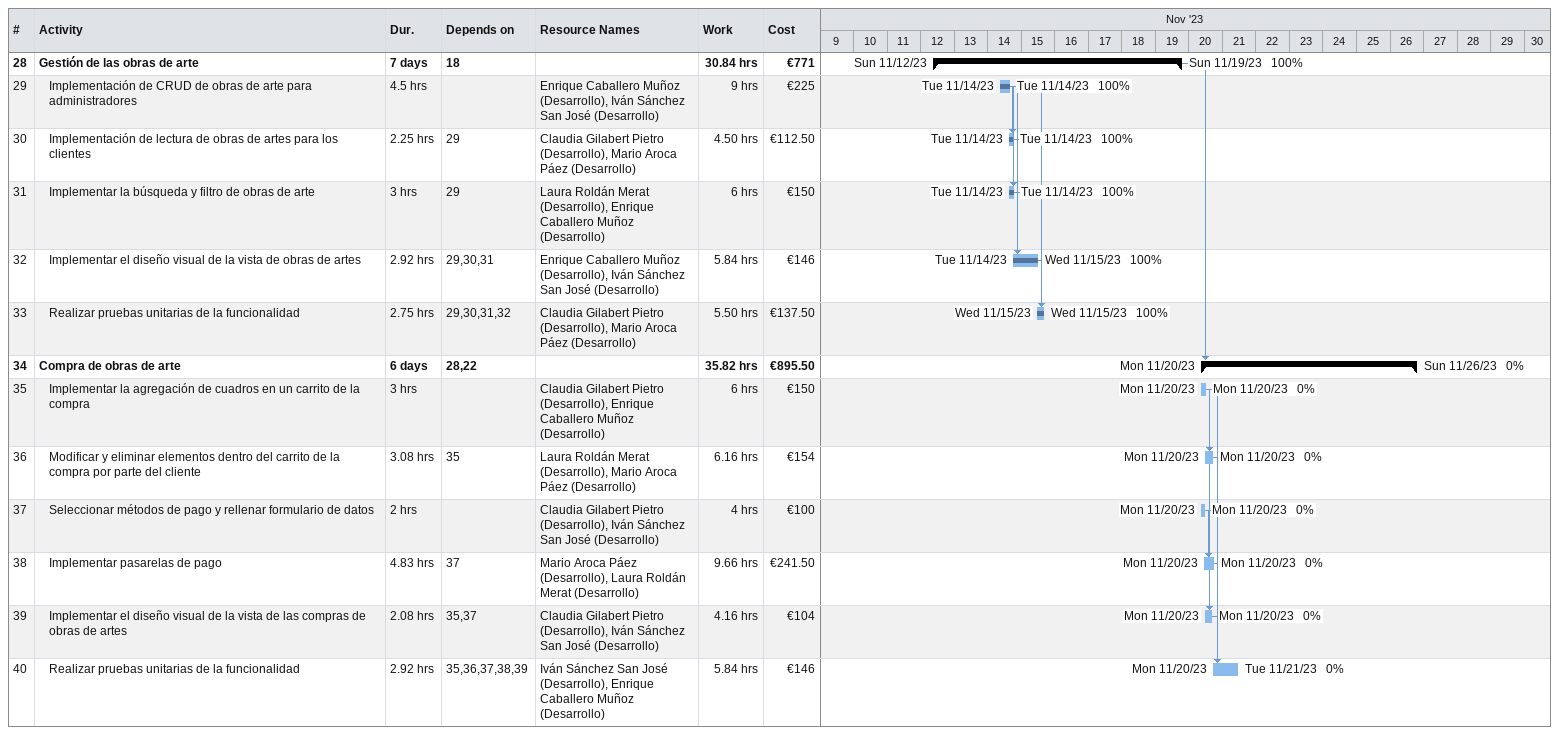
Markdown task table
| ID | Level | Task | Duration | Start | Finish | Predecessors | Resources | % complete | Work (h) | Cost (€) |
|---|---|---|---|---|---|---|---|---|---|---|
| 28 | 1 | **Gestión de las obras de arte** | 7d | 2023-11-12 | 2023-11-19 | 18 |  | 100 | 30.84 | 771 |
| 29 | 2 | Implementación de CRUD de obras de arte para administradores | 4.5h | 2023-11-14 | 2023-11-14 |  | Enrique Caballero Muñoz (Desarrollo), Iván Sánchez San José (Desarrollo) | 100 | 9 | 225 |
| 30 | 2 | Implementación de lectura de obras de artes para los clientes | 2.25h | 2023-11-14 | 2023-11-14 | 29 | Claudia Gilabert Pietro (Desarrollo), Mario Aroca Páez (Desarrollo) | 100 | 4.50 | 112.50 |
| 31 | 2 | Implementar la búsqueda y filtro de obras de arte | 3h | 2023-11-14 | 2023-11-14 | 29 | Laura Roldán Merat (Desarrollo), Enrique Caballero Muñoz (Desarrollo) | 100 | 6 | 150 |
| 32 | 2 | Implementar el diseño visual de la vista de obras de artes | 2.92h | 2023-11-14 | 2023-11-15 | 29, 30, 31 | Enrique Caballero Muñoz (Desarrollo), Iván Sánchez San José (Desarrollo) | 100 | 5.84 | 146 |
| 33 | 2 | Realizar pruebas unitarias de la funcionalidad | 2.75h | 2023-11-15 | 2023-11-15 | 29, 30, 31, 32 | Claudia Gilabert Pietro (Desarrollo), Mario Aroca Páez (Desarrollo) | 100 | 5.50 | 137.50 |
| 34 | 1 | **Compra de obras de arte** | 6d | 2023-11-20 | 2023-11-26 | 28, 22 |  | 0 | 35.82 | 895.50 |
| 35 | 2 | Implementar la agregación de cuadros en un carrito de la compra | 3h | 2023-11-20 | 2023-11-20 |  | Claudia Gilabert Pietro (Desarrollo), Enrique Caballero Muñoz (Desarrollo) | 0 | 6 | 150 |
| 36 | 2 | Modificar y eliminar elementos dentro del carrito de la compra por parte del cliente | 3.08h | 2023-11-20 | 2023-11-20 | 35 | Laura Roldán Merat (Desarrollo), Mario Aroca Páez (Desarrollo) | 0 | 6.16 | 154 |
| 37 | 2 | Seleccionar métodos de pago y rellenar formulario de datos | 2h | 2023-11-20 | 2023-11-20 |  | Claudia Gilabert Pietro (Desarrollo), Iván Sánchez San José (Desarrollo) | 0 | 4 | 100 |
| 38 | 2 | Implementar pasarelas de pago | 4.83h | 2023-11-20 | 2023-11-20 | 37 | Mario Aroca Páez (Desarrollo), Laura Roldán Merat (Desarrollo) | 0 | 9.66 | 241.50 |
| 39 | 2 | Implementar el diseño visual de la vista de las compras de obras de artes | 2.08h | 2023-11-20 | 2023-11-20 | 35, 37 | Claudia Gilabert Pietro (Desarrollo), Iván Sánchez San José (Desarrollo) | 0 | 4.16 | 104 |
| 40 | 2 | Realizar pruebas unitarias de la funcionalidad | 2.92h | 2023-11-20 | 2023-11-21 | 35, 36, 37, 38, 39 | Iván Sánchez San José (Desarrollo), Enrique Caballero Muñoz (Desarrollo) | 0 | 5.84 | 146 |
